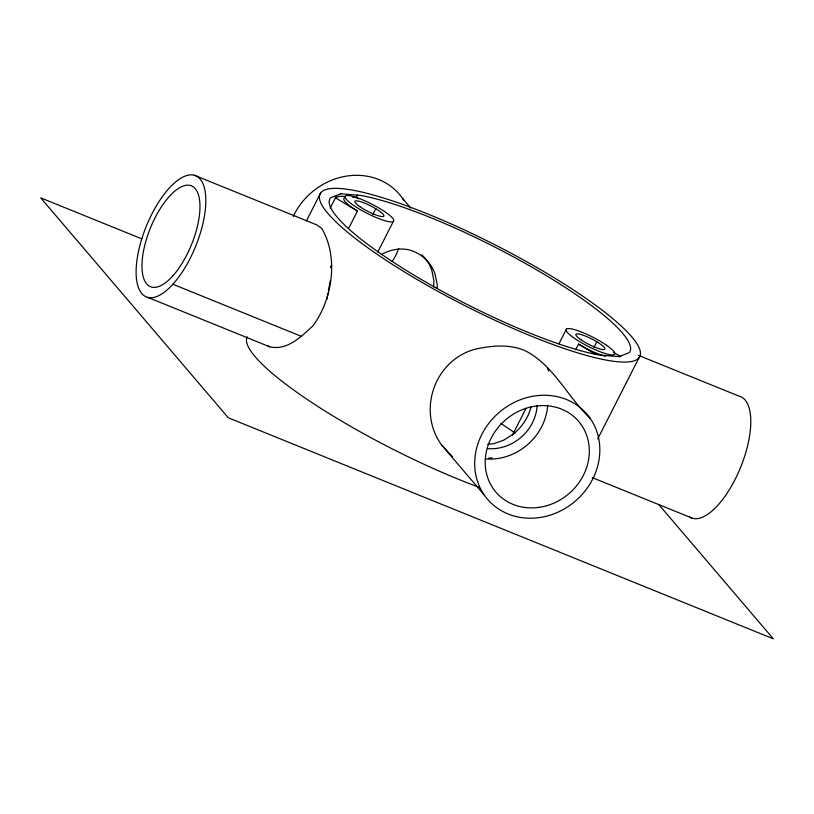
<?xml version="1.0" encoding="UTF-8"?>
<svg xmlns="http://www.w3.org/2000/svg" width="814" height="814" viewBox="0 0 814 814"><rect width="100%" height="100%" fill="white"/><g stroke="black" fill="none" stroke-linecap="round" stroke-linejoin="round"><path stroke-width="1.22" d="M433.618 287.047L433.923 280.85L431.827 270.299A43.6 40.13 -36 0 0 421.723 254.823M437.108 288.512L437.291 284.788L435.012 274.033A43.6 40.13 -36 0 0 414.051 251.607C403.418 246.846 391.046 249.074 381.237 254.64M194.21 175.193L316.819 224.918L321.713 228.327C338.848 257.458 332.478 299.43 312.952 325.844C301.149 336.64 287.311 350.885 269.699 346.805L147.731 297.344M326.892 299.328L327.971 293.243M328.408 290.802L330.138 281.064M330.688 267.318L331.644 265.069L330.677 267.287M306.42 220.899L320.767 192.725M330.27 207.977L336.67 195.411M352.737 197.253L356.329 197.537L357.539 195.157M348.83 228.012L357.478 211.05A27.259 5.159 27 0 1 344.22 198.321M372.893 214.377L375.773 208.71M377.777 252.014L393.345 221.459A27.259 5.159 27 0 0 361.447 199.379A27.259 5.159 27 0 0 353.378 205.25A27.259 5.159 27 0 0 393.345 221.459M512.271 435.388L526.119 408.221M558.994 343.701L566.493 328.988M575.651 349.755L578.53 344.098A27.259 5.159 27 0 0 605.392 356.318M593.945 347.425L596.825 341.768M597.73 438.848L639.061 357.712A179.375 33.923 27 0 0 418.783 210.419A179.375 33.923 27 0 0 381.908 257.529A179.375 33.923 27 0 0 639.061 357.712M513.034 434.279L503.571 440.232L493.386 443.772L487.708 444.271M488.573 458.14L492.073 457.834M345.553 196.683L339.57 196.205L335.46 197.792L357.478 211.05M638.329 355.301L739.193 396.204A65.425 26.638 -67.9 0 1 740.333 468.03A65.425 26.638 -67.9 0 1 689.519 516.951M141.931 238.899L40.7 197.853L228.317 417.796L773.3 638.807L658.923 504.721M172.894 284.249A65.425 26.638 -67.9 0 0 200.132 179.029A65.425 26.638 -67.9 0 0 139.876 245.533A65.425 26.638 -67.9 0 0 172.894 284.249L301.302 336.314M592.287 477.635L692.714 518.355M267.531 345.574L269.699 346.805M356.329 197.537L358.475 198.83M613.553 352.37L620.899 356.786M578.53 344.098L595.706 354.436M590.211 418.406A65.425 58.466 -40.5 0 0 481.888 434.289A65.425 58.466 -40.5 0 0 539.692 517.551A65.425 58.466 -40.5 0 0 590.211 418.406C567.439 396.957 553.479 364.703 524.582 350.437C508.658 343.884 491.442 345.614 475.101 349.237C434.177 360.256 416.849 411.284 441.778 445.217L484.32 495.095M441.778 445.217L452.553 456.746M402.594 198.453L410.775 208.048M547.344 368.142L548.728 371.072M479.202 487.321A179.375 33.923 27 0 1 316.015 405.26A179.375 33.923 27 0 1 247.242 336.762M500.925 423.453A168.376 31.838 27 0 1 514.967 433.038M293.233 216.483A65.425 58.466 -40.5 0 1 347.313 175.987A65.425 58.466 -40.5 0 1 403.886 200.407M398.697 248.514A54.426 48.636 -40.5 0 1 392.155 261.538M547.629 405.158A54.426 48.636 -40.5 0 1 485.327 458.903M537.138 405.392A43.427 38.807 -40.5 0 1 487.627 448.626M531.155 406.654A42.776 34.249 -48.1 0 1 513.034 434.279M340.791 193.813L330.525 197.782A168.376 31.838 27 0 0 421.947 279.843A168.376 31.838 27 0 0 599.297 355.046L619.047 356.624L629.303 352.655A168.376 31.838 27 0 0 537.881 270.604A168.376 31.838 27 0 0 360.531 195.391L340.791 193.813M606.45 345.197L601.139 341.778A27.259 5.159 27 0 0 566.178 329.334A27.259 5.159 27 0 0 596.347 350.213A27.259 5.159 27 0 0 610.673 348.372L606.45 345.197M172.568 276.18A54.426 22.161 -67.9 0 0 195.228 188.645A54.426 22.161 -67.9 0 0 145.106 243.976A54.426 22.161 -67.9 0 0 172.568 276.18M539.285 507.326A54.426 48.636 -40.5 0 0 581.308 424.847A54.426 48.636 -40.5 0 0 491.198 438.064A54.426 48.636 -40.5 0 0 539.285 507.326M580.891 339.692A16.26 3.073 27 0 0 604.731 349.359A16.26 3.073 27 0 0 585.704 336.192A16.26 3.073 27 0 0 580.891 339.692M359.839 206.634A16.26 3.073 27 0 0 383.679 216.31A16.26 3.073 27 0 0 364.652 203.144A16.26 3.073 27 0 0 359.839 206.634"/></g></svg>
